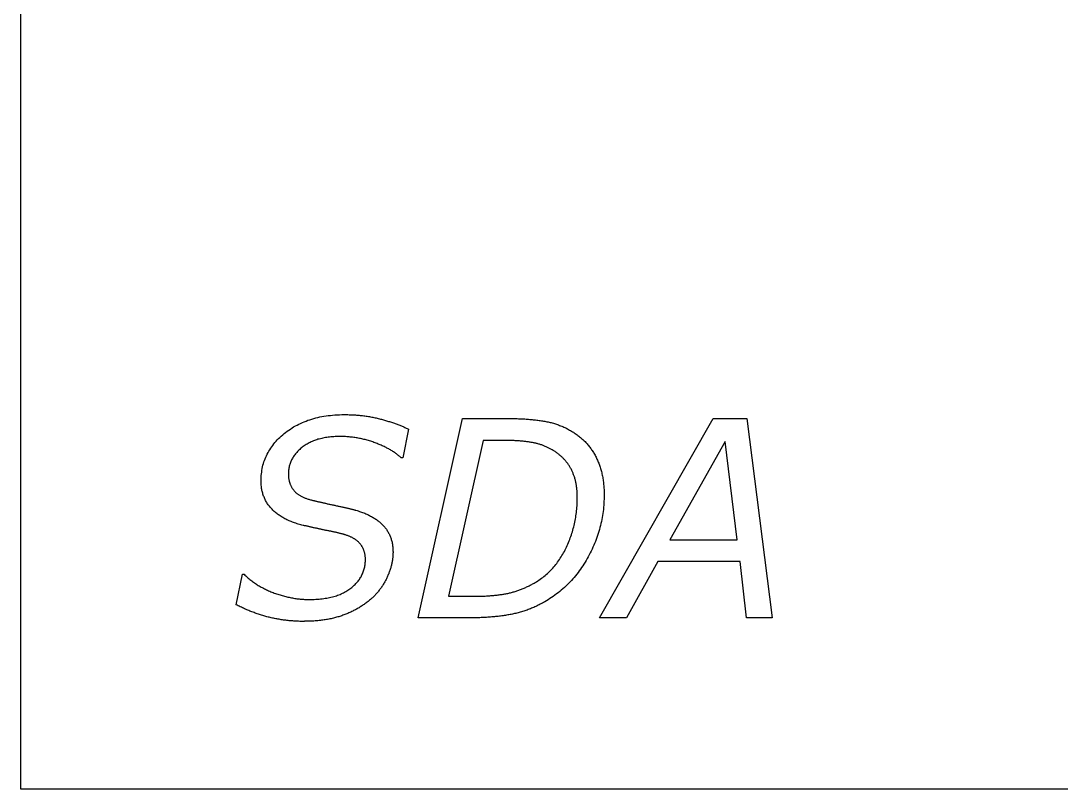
# Model space of a CAD drawing. Extents: x 0.1 to 5.4, y -0.8 to 9.9.
# Drawn here: x 0.074 to 2.662, y 0.074 to 1.986 of the extents above; entities that cross this region are included whole.
import ezdxf

# ---------------------------------------------------------------- set-up
doc = ezdxf.new("R2010")
doc.units = 0
doc.layers.add('CAPA_1', color=7, linetype='CONTINUOUS')

msp = doc.modelspace()

# ---------------------------------------------------------------- linework, layer by layer
at = {"layer": 'CAPA_1', "color": 7}
for points in [[(0.0738, 9.9262), (2.728, 9.9262), (2.728, 0.0738), (0.0738, 0.0738)], [(1.9436, 0.5003), (1.8794, 0.5003), (1.8634, 0.64), (1.6584, 0.64), (1.5805, 0.5003), (1.5137, 0.5003), (1.7967, 0.9966), (1.8803, 0.9966)], [(1.8564, 0.694), (1.8267, 0.939), (1.6887, 0.694)]]:
    msp.add_lwpolyline(points, close=True, dxfattribs=at)
for points in [[(0.7291, 0.9586), (0.7328, 0.9616), (0.7367, 0.9645), (0.7406, 0.9673), (0.7445, 0.97), (0.7486, 0.9726), (0.7527, 0.9751), (0.7569, 0.9776), (0.7611, 0.9799), (0.7655, 0.9821), (0.7698, 0.9842), (0.7743, 0.9862), (0.7788, 0.9881), (0.7834, 0.99), (0.7881, 0.9917), (0.7929, 0.9933), (0.7977, 0.9948), (0.8025, 0.9963), (0.8075, 0.9976), (0.8125, 0.9988), (0.8176, 1), (0.8228, 1.001), (0.828, 1.0019), (0.8333, 1.0028), (0.8387, 1.0035), (0.8441, 1.0041), (0.8496, 1.0047), (0.8552, 1.0051), (0.8608, 1.0055), (0.8666, 1.0057), (0.8723, 1.0059), (0.8782, 1.0059)], [(0.8782, 1.0059), (0.8814, 1.0059), (0.8846, 1.0059), (0.8878, 1.0058), (0.8909, 1.0057), (0.894, 1.0056), (0.8971, 1.0055), (0.9002, 1.0053), (0.9033, 1.0052), (0.9063, 1.005), (0.9094, 1.0048), (0.9124, 1.0045), (0.9154, 1.0043), (0.9184, 1.004), (0.9213, 1.0037), (0.9242, 1.0033), (0.9272, 1.003), (0.9301, 1.0026), (0.9329, 1.0022), (0.9358, 1.0018), (0.9386, 1.0013), (0.9414, 1.0008), (0.9442, 1.0004), (0.947, 0.9998), (0.9498, 0.9993), (0.9525, 0.9987), (0.9553, 0.9982), (0.958, 0.9975), (0.9606, 0.9969), (0.9633, 0.9963), (0.966, 0.9956), (0.9686, 0.9949)], [(0.9686, 0.9949), (0.9712, 0.9942), (0.9738, 0.9935), (0.9764, 0.9928), (0.9789, 0.9921), (0.9815, 0.9913), (0.984, 0.9906), (0.9865, 0.9899), (0.9889, 0.9891), (0.9913, 0.9884), (0.9938, 0.9876), (0.9961, 0.9868), (0.9985, 0.986), (1.0008, 0.9852), (1.0032, 0.9844), (1.0054, 0.9836), (1.0077, 0.9828), (1.01, 0.982), (1.0122, 0.9812), (1.0144, 0.9803), (1.0165, 0.9795), (1.0187, 0.9786), (1.0208, 0.9777), (1.0229, 0.9769), (1.025, 0.976), (1.027, 0.9751), (1.0291, 0.9742), (1.0311, 0.9733), (1.033, 0.9724), (1.035, 0.9714), (1.0369, 0.9705), (1.0388, 0.9695)], [(1.1912, 0.5002), (1.0628, 0.5002), (1.1726, 0.9964), (1.2831, 0.9964)], [(1.2831, 0.9964), (1.2865, 0.9964), (1.2898, 0.9964), (1.2931, 0.9964), (1.2963, 0.9963), (1.2996, 0.9963), (1.3028, 0.9962), (1.306, 0.9961), (1.3092, 0.996), (1.3124, 0.9958), (1.3156, 0.9957), (1.3187, 0.9955), (1.3218, 0.9954), (1.3249, 0.9952), (1.328, 0.995), (1.331, 0.9948), (1.3341, 0.9945), (1.3371, 0.9943), (1.3401, 0.994), (1.3431, 0.9938), (1.346, 0.9935), (1.349, 0.9932), (1.3519, 0.9928), (1.3548, 0.9925), (1.3577, 0.9922), (1.3606, 0.9918), (1.3634, 0.9914), (1.3662, 0.991), (1.369, 0.9906), (1.3718, 0.9902), (1.3746, 0.9897), (1.3774, 0.9893)], [(1.3774, 0.9893), (1.3801, 0.9888), (1.3828, 0.9883), (1.3856, 0.9877), (1.3883, 0.9872), (1.391, 0.9865), (1.3936, 0.9859), (1.3963, 0.9852), (1.399, 0.9844), (1.4016, 0.9836), (1.4042, 0.9828), (1.4068, 0.982), (1.4094, 0.9811), (1.412, 0.9802), (1.4145, 0.9792), (1.417, 0.9782), (1.4196, 0.9772), (1.4221, 0.9761), (1.4246, 0.975), (1.4271, 0.9739), (1.4295, 0.9727), (1.432, 0.9715), (1.4344, 0.9702), (1.4368, 0.9689), (1.4392, 0.9676), (1.4416, 0.9663), (1.444, 0.9649), (1.4463, 0.9634), (1.4487, 0.962), (1.451, 0.9604), (1.4533, 0.9589), (1.4556, 0.9573)], [(0.6716, 0.8406), (0.6716, 0.8452), (0.6718, 0.8497), (0.6721, 0.8541), (0.6725, 0.8585), (0.6731, 0.8629), (0.6737, 0.8672), (0.6745, 0.8715), (0.6754, 0.8757), (0.6764, 0.8798), (0.6776, 0.8839), (0.6788, 0.888), (0.6802, 0.892), (0.6817, 0.896), (0.6833, 0.8999), (0.685, 0.9037), (0.6869, 0.9075), (0.6889, 0.9113), (0.691, 0.915), (0.6932, 0.9186), (0.6955, 0.9222), (0.698, 0.9258), (0.7005, 0.9293), (0.7032, 0.9328), (0.706, 0.9362), (0.709, 0.9395), (0.712, 0.9428), (0.7152, 0.9461), (0.7185, 0.9493), (0.7219, 0.9524), (0.7254, 0.9556), (0.7291, 0.9586)], [(1.0388, 0.9695), (1.0245, 0.8985), (1.02, 0.8985)], [(0.867, 0.9515), (0.8633, 0.9514), (0.8596, 0.9513), (0.856, 0.9512), (0.8524, 0.951), (0.8489, 0.9508), (0.8454, 0.9505), (0.842, 0.9501), (0.8386, 0.9497), (0.8352, 0.9492), (0.8319, 0.9487), (0.8287, 0.9481), (0.8255, 0.9475), (0.8224, 0.9468), (0.8193, 0.946), (0.8162, 0.9452), (0.8132, 0.9444), (0.8103, 0.9434), (0.8074, 0.9425), (0.8045, 0.9414), (0.8017, 0.9404), (0.799, 0.9392), (0.7963, 0.938), (0.7936, 0.9368), (0.791, 0.9355), (0.7884, 0.9341), (0.7859, 0.9327), (0.7835, 0.9312), (0.781, 0.9297), (0.7787, 0.9281), (0.7764, 0.9265), (0.7741, 0.9248)], [(0.9552, 0.9358), (0.9525, 0.9368), (0.9497, 0.9378), (0.947, 0.9387), (0.9443, 0.9396), (0.9416, 0.9405), (0.9388, 0.9413), (0.936, 0.9421), (0.9333, 0.9429), (0.9305, 0.9436), (0.9277, 0.9443), (0.9249, 0.945), (0.9221, 0.9456), (0.9193, 0.9462), (0.9165, 0.9468), (0.9136, 0.9473), (0.9108, 0.9478), (0.9079, 0.9483), (0.9051, 0.9487), (0.9022, 0.9491), (0.8993, 0.9495), (0.8964, 0.9498), (0.8935, 0.9501), (0.8906, 0.9504), (0.8877, 0.9507), (0.8848, 0.9509), (0.8818, 0.9511), (0.8789, 0.9512), (0.8759, 0.9513), (0.873, 0.9514), (0.87, 0.9514), (0.867, 0.9515)], [(1.02, 0.8985), (1.0185, 0.8999), (1.017, 0.9013), (1.0154, 0.9027), (1.0138, 0.904), (1.0122, 0.9054), (1.0105, 0.9067), (1.0088, 0.908), (1.007, 0.9093), (1.0052, 0.9106), (1.0033, 0.9119), (1.0014, 0.9132), (0.9995, 0.9144), (0.9976, 0.9156), (0.9955, 0.9169), (0.9935, 0.9181), (0.9914, 0.9193), (0.9893, 0.9205), (0.9871, 0.9217), (0.9849, 0.9228), (0.9826, 0.924), (0.9803, 0.9251), (0.978, 0.9262), (0.9756, 0.9274), (0.9732, 0.9285), (0.9708, 0.9296), (0.9683, 0.9306), (0.9657, 0.9317), (0.9631, 0.9327), (0.9605, 0.9338), (0.9579, 0.9348), (0.9552, 0.9358)], [(1.2768, 0.9416), (1.2241, 0.9416), (1.1378, 0.5539), (1.2039, 0.5539)], [(1.3512, 0.9354), (1.3493, 0.9358), (1.3473, 0.9362), (1.3453, 0.9366), (1.3433, 0.9369), (1.3413, 0.9373), (1.3392, 0.9376), (1.3371, 0.9379), (1.335, 0.9382), (1.3328, 0.9385), (1.3306, 0.9388), (1.3283, 0.939), (1.3261, 0.9393), (1.3238, 0.9395), (1.3214, 0.9397), (1.3191, 0.9399), (1.3167, 0.9401), (1.3142, 0.9403), (1.3118, 0.9405), (1.3093, 0.9407), (1.3067, 0.9408), (1.3042, 0.9409), (1.3016, 0.9411), (1.299, 0.9412), (1.2963, 0.9413), (1.2936, 0.9413), (1.2909, 0.9414), (1.2881, 0.9415), (1.2853, 0.9415), (1.2825, 0.9415), (1.2796, 0.9416), (1.2768, 0.9416)], [(1.4064, 0.9114), (1.4047, 0.9126), (1.4031, 0.9137), (1.4014, 0.9148), (1.3997, 0.9159), (1.398, 0.9169), (1.3963, 0.9179), (1.3946, 0.9189), (1.3928, 0.9199), (1.3911, 0.9209), (1.3894, 0.9218), (1.3876, 0.9227), (1.3859, 0.9236), (1.3841, 0.9244), (1.3823, 0.9252), (1.3806, 0.926), (1.3788, 0.9268), (1.377, 0.9276), (1.3752, 0.9283), (1.3734, 0.929), (1.3716, 0.9297), (1.3698, 0.9303), (1.3679, 0.9309), (1.3661, 0.9315), (1.3643, 0.9321), (1.3624, 0.9327), (1.3606, 0.9332), (1.3587, 0.9337), (1.3568, 0.9342), (1.3549, 0.9346), (1.3531, 0.935), (1.3512, 0.9354)], [(1.4556, 0.9573), (1.4578, 0.9558), (1.4599, 0.9542), (1.462, 0.9526), (1.4641, 0.951), (1.4661, 0.9493), (1.4681, 0.9476), (1.4701, 0.9459), (1.472, 0.9441), (1.4739, 0.9423), (1.4758, 0.9405), (1.4776, 0.9387), (1.4794, 0.9368), (1.4812, 0.9349), (1.4829, 0.9329), (1.4846, 0.931), (1.4863, 0.929), (1.4879, 0.9269), (1.4895, 0.9249), (1.4911, 0.9228), (1.4926, 0.9207), (1.4941, 0.9185), (1.4956, 0.9163), (1.497, 0.9141), (1.4984, 0.9119), (1.4998, 0.9096), (1.5011, 0.9073), (1.5025, 0.9049), (1.5037, 0.9026), (1.505, 0.9002), (1.5062, 0.8978), (1.5073, 0.8953)], [(0.7741, 0.9248), (0.7719, 0.9231), (0.7698, 0.9213), (0.7677, 0.9195), (0.7658, 0.9177), (0.7639, 0.9158), (0.762, 0.9139), (0.7603, 0.912), (0.7586, 0.9101), (0.757, 0.9081), (0.7554, 0.9061), (0.754, 0.9041), (0.7526, 0.902), (0.7512, 0.8999), (0.75, 0.8978), (0.7488, 0.8956), (0.7477, 0.8935), (0.7466, 0.8913), (0.7457, 0.889), (0.7448, 0.8867), (0.7439, 0.8844), (0.7432, 0.8821), (0.7425, 0.8797), (0.7419, 0.8774), (0.7414, 0.8749), (0.7409, 0.8725), (0.7405, 0.87), (0.7402, 0.8675), (0.7399, 0.865), (0.7397, 0.8624), (0.7396, 0.8598), (0.7396, 0.8572)], [(1.4454, 0.8655), (1.4445, 0.8672), (1.4437, 0.869), (1.4428, 0.8707), (1.4419, 0.8724), (1.4409, 0.8741), (1.4399, 0.8758), (1.4389, 0.8775), (1.4379, 0.8791), (1.4368, 0.8807), (1.4357, 0.8823), (1.4346, 0.8839), (1.4335, 0.8855), (1.4323, 0.887), (1.4311, 0.8886), (1.4299, 0.8901), (1.4286, 0.8915), (1.4273, 0.893), (1.426, 0.8944), (1.4247, 0.8959), (1.4233, 0.8973), (1.4219, 0.8987), (1.4205, 0.9), (1.419, 0.9014), (1.4176, 0.9027), (1.4161, 0.904), (1.4145, 0.9053), (1.413, 0.9066), (1.4114, 0.9078), (1.4097, 0.909), (1.4081, 0.9102), (1.4064, 0.9114)], [(1.5073, 0.8953), (1.5085, 0.8928), (1.5096, 0.8903), (1.5106, 0.8878), (1.5116, 0.8853), (1.5126, 0.8827), (1.5136, 0.8801), (1.5145, 0.8775), (1.5154, 0.8748), (1.5162, 0.8722), (1.517, 0.8695), (1.5178, 0.8667), (1.5185, 0.864), (1.5192, 0.8612), (1.5198, 0.8584), (1.5205, 0.8556), (1.521, 0.8527), (1.5216, 0.8498), (1.5221, 0.8469), (1.5225, 0.844), (1.523, 0.841), (1.5234, 0.838), (1.5237, 0.835), (1.524, 0.8319), (1.5243, 0.8289), (1.5245, 0.8258), (1.5248, 0.8226), (1.5249, 0.8195), (1.525, 0.8163), (1.5251, 0.8131), (1.5252, 0.8099), (1.5252, 0.8066)], [(0.7396, 0.8572), (0.7396, 0.8558), (0.7397, 0.8544), (0.7397, 0.853), (0.7398, 0.8516), (0.7399, 0.8502), (0.7401, 0.8489), (0.7402, 0.8475), (0.7404, 0.8462), (0.7406, 0.8449), (0.7409, 0.8435), (0.7412, 0.8422), (0.7415, 0.841), (0.7418, 0.8397), (0.7421, 0.8384), (0.7425, 0.8372), (0.7429, 0.8359), (0.7433, 0.8347), (0.7438, 0.8334), (0.7443, 0.8322), (0.7448, 0.831), (0.7453, 0.8298), (0.7459, 0.8287), (0.7465, 0.8275), (0.7471, 0.8263), (0.7477, 0.8252), (0.7484, 0.8241), (0.749, 0.8229), (0.7498, 0.8218), (0.7505, 0.8207), (0.7513, 0.8196), (0.7521, 0.8185)], [(1.4585, 0.8002), (1.4585, 0.8026), (1.4584, 0.805), (1.4583, 0.8074), (1.4583, 0.8098), (1.4581, 0.8122), (1.458, 0.8145), (1.4578, 0.8168), (1.4576, 0.8191), (1.4574, 0.8213), (1.4571, 0.8236), (1.4568, 0.8258), (1.4565, 0.828), (1.4562, 0.8302), (1.4558, 0.8323), (1.4554, 0.8344), (1.455, 0.8366), (1.4545, 0.8386), (1.4541, 0.8407), (1.4536, 0.8427), (1.453, 0.8448), (1.4525, 0.8467), (1.4519, 0.8487), (1.4513, 0.8507), (1.4506, 0.8526), (1.45, 0.8545), (1.4493, 0.8564), (1.4485, 0.8582), (1.4478, 0.8601), (1.447, 0.8619), (1.4462, 0.8637), (1.4454, 0.8655)], [(0.699, 0.7703), (0.6973, 0.7722), (0.6956, 0.774), (0.694, 0.7759), (0.6924, 0.7779), (0.6909, 0.7798), (0.6894, 0.7818), (0.688, 0.7838), (0.6867, 0.7859), (0.6854, 0.7879), (0.6842, 0.79), (0.683, 0.7921), (0.6819, 0.7943), (0.6808, 0.7965), (0.6798, 0.7987), (0.6789, 0.8009), (0.678, 0.8032), (0.6772, 0.8055), (0.6764, 0.8078), (0.6757, 0.8102), (0.675, 0.8126), (0.6744, 0.815), (0.6739, 0.8174), (0.6734, 0.8199), (0.673, 0.8224), (0.6726, 0.8249), (0.6723, 0.8274), (0.672, 0.83), (0.6718, 0.8326), (0.6717, 0.8353), (0.6716, 0.8379), (0.6716, 0.8406)], [(0.7521, 0.8185), (0.7529, 0.8175), (0.7537, 0.8164), (0.7546, 0.8154), (0.7556, 0.8144), (0.7566, 0.8134), (0.7576, 0.8124), (0.7587, 0.8115), (0.7598, 0.8105), (0.7609, 0.8096), (0.7621, 0.8087), (0.7633, 0.8078), (0.7646, 0.8069), (0.7659, 0.806), (0.7673, 0.8052), (0.7687, 0.8044), (0.7701, 0.8036), (0.7716, 0.8028), (0.7731, 0.802), (0.7746, 0.8012), (0.7762, 0.8005), (0.7779, 0.7998), (0.7795, 0.7991), (0.7813, 0.7984), (0.783, 0.7977), (0.7848, 0.7971), (0.7866, 0.7964), (0.7885, 0.7958), (0.7904, 0.7952), (0.7924, 0.7946), (0.7944, 0.7941), (0.7964, 0.7935)], [(1.5252, 0.8063), (1.5252, 0.8011), (1.5251, 0.7959), (1.5248, 0.7907), (1.5246, 0.7855), (1.5242, 0.7803), (1.5237, 0.7752), (1.5232, 0.77), (1.5226, 0.7649), (1.5219, 0.7598), (1.5211, 0.7547), (1.5202, 0.7497), (1.5193, 0.7446), (1.5183, 0.7396), (1.5171, 0.7346), (1.5159, 0.7296), (1.5147, 0.7247), (1.5133, 0.7197), (1.5119, 0.7148), (1.5103, 0.7099), (1.5087, 0.705), (1.507, 0.7001), (1.5053, 0.6952), (1.5034, 0.6904), (1.5015, 0.6856), (1.4995, 0.6808), (1.4974, 0.676), (1.4952, 0.6712), (1.4929, 0.6665), (1.4906, 0.6617), (1.4881, 0.657), (1.4856, 0.6523)], [(1.5252, 0.8066), (1.5252, 0.8063)], [(0.7964, 0.7935), (0.7978, 0.7932), (0.7991, 0.7929), (0.8005, 0.7925), (0.8019, 0.7922), (0.8034, 0.7918), (0.8049, 0.7915), (0.8064, 0.7911), (0.8079, 0.7907), (0.8094, 0.7904), (0.811, 0.79), (0.8126, 0.7896), (0.8143, 0.7892), (0.8159, 0.7889), (0.8176, 0.7885), (0.8194, 0.7881), (0.8211, 0.7877), (0.8229, 0.7873), (0.8247, 0.7869), (0.8265, 0.7865), (0.8284, 0.786), (0.8303, 0.7856), (0.8322, 0.7852), (0.8342, 0.7848), (0.8361, 0.7843), (0.8381, 0.7839), (0.8402, 0.7834), (0.8422, 0.783), (0.8443, 0.7825), (0.8464, 0.7821), (0.8486, 0.7816), (0.8507, 0.7812)], [(0.8507, 0.7812), (0.8529, 0.7807), (0.8551, 0.7802), (0.8572, 0.7798), (0.8593, 0.7793), (0.8614, 0.7789), (0.8634, 0.7784), (0.8655, 0.778), (0.8675, 0.7775), (0.8695, 0.7771), (0.8714, 0.7767), (0.8734, 0.7762), (0.8753, 0.7758), (0.8772, 0.7753), (0.8791, 0.7749), (0.881, 0.7745), (0.8828, 0.774), (0.8846, 0.7736), (0.8864, 0.7732), (0.8882, 0.7728), (0.8899, 0.7724), (0.8916, 0.7719), (0.8933, 0.7715), (0.895, 0.7711), (0.8966, 0.7707), (0.8983, 0.7703), (0.8999, 0.7699), (0.9015, 0.7695), (0.903, 0.7691), (0.9046, 0.7687), (0.9061, 0.7683), (0.9076, 0.7679)], [(1.4316, 0.6764), (1.4333, 0.6802), (1.435, 0.6839), (1.4366, 0.6877), (1.4381, 0.6915), (1.4396, 0.6953), (1.441, 0.6992), (1.4424, 0.703), (1.4437, 0.7068), (1.445, 0.7107), (1.4462, 0.7146), (1.4473, 0.7185), (1.4484, 0.7224), (1.4494, 0.7263), (1.4504, 0.7303), (1.4513, 0.7342), (1.4522, 0.7382), (1.453, 0.7422), (1.4538, 0.7462), (1.4545, 0.7502), (1.4551, 0.7542), (1.4557, 0.7582), (1.4562, 0.7623), (1.4567, 0.7664), (1.4571, 0.7704), (1.4575, 0.7745), (1.4578, 0.7786), (1.458, 0.7828), (1.4582, 0.7869), (1.4584, 0.7911), (1.4584, 0.7952), (1.4585, 0.7994)], [(1.4585, 0.7994), (1.4585, 0.8002)], [(0.7766, 0.7303), (0.7734, 0.7311), (0.7703, 0.7319), (0.7672, 0.7327), (0.7641, 0.7336), (0.7611, 0.7345), (0.7581, 0.7354), (0.7552, 0.7364), (0.7523, 0.7374), (0.7494, 0.7385), (0.7467, 0.7396), (0.7439, 0.7407), (0.7412, 0.7418), (0.7386, 0.743), (0.736, 0.7442), (0.7334, 0.7455), (0.7309, 0.7468), (0.7285, 0.7481), (0.7261, 0.7495), (0.7237, 0.7509), (0.7214, 0.7523), (0.7191, 0.7538), (0.7169, 0.7553), (0.7147, 0.7568), (0.7126, 0.7584), (0.7105, 0.76), (0.7085, 0.7616), (0.7065, 0.7633), (0.7046, 0.765), (0.7027, 0.7667), (0.7008, 0.7685), (0.699, 0.7703)], [(0.9076, 0.7679), (0.9105, 0.767), (0.9133, 0.7662), (0.9162, 0.7652), (0.9189, 0.7643), (0.9216, 0.7634), (0.9243, 0.7624), (0.9269, 0.7614), (0.9295, 0.7603), (0.9321, 0.7593), (0.9345, 0.7582), (0.937, 0.7571), (0.9394, 0.7559), (0.9417, 0.7548), (0.944, 0.7536), (0.9463, 0.7524), (0.9485, 0.7511), (0.9507, 0.7498), (0.9528, 0.7485), (0.9549, 0.7472), (0.9569, 0.7459), (0.9589, 0.7445), (0.9608, 0.7431), (0.9627, 0.7417), (0.9646, 0.7402), (0.9664, 0.7387), (0.9681, 0.7372), (0.9699, 0.7357), (0.9715, 0.7341), (0.9731, 0.7325), (0.9747, 0.7309), (0.9762, 0.7293)], [(0.8309, 0.7182), (0.8291, 0.7186), (0.8273, 0.719), (0.8255, 0.7194), (0.8236, 0.7198), (0.8218, 0.7202), (0.82, 0.7206), (0.8182, 0.721), (0.8164, 0.7214), (0.8146, 0.7218), (0.8129, 0.7222), (0.8111, 0.7226), (0.8093, 0.723), (0.8075, 0.7233), (0.8058, 0.7237), (0.804, 0.7241), (0.8023, 0.7245), (0.8005, 0.7249), (0.7988, 0.7253), (0.7971, 0.7257), (0.7953, 0.7261), (0.7936, 0.7264), (0.7919, 0.7268), (0.7902, 0.7272), (0.7885, 0.7276), (0.7868, 0.728), (0.7851, 0.7284), (0.7834, 0.7288), (0.7817, 0.7291), (0.78, 0.7295), (0.7783, 0.7299), (0.7766, 0.7303)], [(0.9762, 0.7293), (0.9777, 0.7276), (0.9792, 0.7259), (0.9806, 0.7242), (0.9819, 0.7224), (0.9833, 0.7206), (0.9845, 0.7188), (0.9857, 0.717), (0.9869, 0.7151), (0.988, 0.7132), (0.989, 0.7113), (0.99, 0.7094), (0.991, 0.7074), (0.9919, 0.7054), (0.9928, 0.7034), (0.9936, 0.7013), (0.9943, 0.6992), (0.9951, 0.6971), (0.9957, 0.695), (0.9963, 0.6928), (0.9969, 0.6906), (0.9974, 0.6884), (0.9979, 0.6861), (0.9983, 0.6838), (0.9987, 0.6815), (0.999, 0.6792), (0.9993, 0.6768), (0.9995, 0.6744), (0.9997, 0.672), (0.9998, 0.6696), (0.9998, 0.6671), (0.9999, 0.6646)], [(0.8804, 0.7069), (0.8791, 0.7073), (0.8777, 0.7077), (0.8763, 0.7081), (0.8749, 0.7085), (0.8735, 0.7089), (0.8721, 0.7092), (0.8707, 0.7096), (0.8692, 0.71), (0.8677, 0.7104), (0.8662, 0.7108), (0.8647, 0.7111), (0.8632, 0.7115), (0.8616, 0.7119), (0.8601, 0.7122), (0.8585, 0.7126), (0.8569, 0.713), (0.8553, 0.7133), (0.8536, 0.7137), (0.852, 0.7141), (0.8503, 0.7144), (0.8487, 0.7148), (0.847, 0.7151), (0.8452, 0.7155), (0.8435, 0.7158), (0.8418, 0.7162), (0.84, 0.7165), (0.8382, 0.7169), (0.8364, 0.7172), (0.8346, 0.7176), (0.8328, 0.7179), (0.8309, 0.7182)], [(0.9181, 0.6842), (0.9173, 0.6852), (0.9164, 0.6862), (0.9155, 0.6871), (0.9146, 0.688), (0.9137, 0.689), (0.9127, 0.6899), (0.9117, 0.6907), (0.9107, 0.6916), (0.9097, 0.6924), (0.9086, 0.6933), (0.9075, 0.6941), (0.9064, 0.6949), (0.9053, 0.6957), (0.9041, 0.6964), (0.9029, 0.6972), (0.9017, 0.6979), (0.9005, 0.6986), (0.8992, 0.6993), (0.8979, 0.7), (0.8966, 0.7007), (0.8952, 0.7013), (0.8939, 0.702), (0.8925, 0.7026), (0.8911, 0.7032), (0.8896, 0.7038), (0.8882, 0.7043), (0.8867, 0.7049), (0.8851, 0.7054), (0.8836, 0.7059), (0.882, 0.7064), (0.8804, 0.7069)], [(0.9312, 0.6459), (0.9312, 0.6474), (0.9312, 0.6488), (0.9311, 0.6503), (0.931, 0.6517), (0.9309, 0.6531), (0.9307, 0.6545), (0.9305, 0.6559), (0.9303, 0.6573), (0.9301, 0.6586), (0.9299, 0.6599), (0.9296, 0.6613), (0.9293, 0.6626), (0.9289, 0.6638), (0.9285, 0.6651), (0.9281, 0.6664), (0.9277, 0.6676), (0.9273, 0.6688), (0.9268, 0.67), (0.9263, 0.6712), (0.9258, 0.6724), (0.9252, 0.6735), (0.9246, 0.6747), (0.924, 0.6758), (0.9234, 0.6769), (0.9227, 0.678), (0.922, 0.6791), (0.9213, 0.6801), (0.9205, 0.6812), (0.9198, 0.6822), (0.919, 0.6832), (0.9181, 0.6842)], [(1.3534, 0.5881), (1.3567, 0.5901), (1.3599, 0.5921), (1.3631, 0.5943), (1.3663, 0.5964), (1.3693, 0.5987), (1.3724, 0.6009), (1.3754, 0.6033), (1.3783, 0.6057), (1.3812, 0.6081), (1.384, 0.6107), (1.3868, 0.6132), (1.3895, 0.6158), (1.3922, 0.6185), (1.3948, 0.6213), (1.3974, 0.6241), (1.3999, 0.6269), (1.4024, 0.6298), (1.4048, 0.6328), (1.4072, 0.6358), (1.4095, 0.6389), (1.4118, 0.642), (1.414, 0.6452), (1.4162, 0.6484), (1.4183, 0.6517), (1.4203, 0.6551), (1.4224, 0.6585), (1.4243, 0.662), (1.4262, 0.6655), (1.4281, 0.6691), (1.4299, 0.6727), (1.4316, 0.6764)], [(0.9999, 0.6646), (0.9999, 0.6625), (0.9998, 0.6604), (0.9997, 0.6583), (0.9996, 0.6562), (0.9995, 0.6541), (0.9993, 0.652), (0.9991, 0.6499), (0.9989, 0.6477), (0.9986, 0.6456), (0.9983, 0.6435), (0.9979, 0.6414), (0.9976, 0.6393), (0.9972, 0.6372), (0.9967, 0.6351), (0.9963, 0.6331), (0.9958, 0.631), (0.9953, 0.6289), (0.9947, 0.6268), (0.9941, 0.6247), (0.9935, 0.6226), (0.9928, 0.6205), (0.9922, 0.6184), (0.9914, 0.6163), (0.9907, 0.6142), (0.9899, 0.6121), (0.9891, 0.61), (0.9882, 0.608), (0.9874, 0.6059), (0.9865, 0.6038), (0.9855, 0.6017), (0.9845, 0.5996)], [(1.4856, 0.6523), (1.483, 0.6477), (1.4804, 0.6431), (1.4777, 0.6386), (1.4749, 0.6341), (1.4721, 0.6297), (1.4692, 0.6254), (1.4663, 0.6212), (1.4632, 0.617), (1.4602, 0.6129), (1.457, 0.6089), (1.4539, 0.6049), (1.4506, 0.601), (1.4473, 0.5972), (1.4439, 0.5934), (1.4405, 0.5897), (1.437, 0.5861), (1.4334, 0.5826), (1.4298, 0.5791), (1.4262, 0.5757), (1.4224, 0.5723), (1.4186, 0.569), (1.4148, 0.5658), (1.4109, 0.5627), (1.4069, 0.5596), (1.4028, 0.5566), (1.3987, 0.5537), (1.3946, 0.5508), (1.3904, 0.548), (1.3861, 0.5453), (1.3818, 0.5426), (1.3774, 0.54)], [(0.8948, 0.5739), (0.8971, 0.5757), (0.8994, 0.5776), (0.9015, 0.5795), (0.9036, 0.5814), (0.9056, 0.5834), (0.9075, 0.5854), (0.9094, 0.5875), (0.9112, 0.5895), (0.9129, 0.5916), (0.9145, 0.5937), (0.9161, 0.5959), (0.9175, 0.5981), (0.9189, 0.6003), (0.9203, 0.6026), (0.9215, 0.6049), (0.9227, 0.6072), (0.9238, 0.6096), (0.9248, 0.6119), (0.9258, 0.6144), (0.9266, 0.6168), (0.9274, 0.6193), (0.9281, 0.6218), (0.9288, 0.6244), (0.9294, 0.6269), (0.9299, 0.6296), (0.9303, 0.6322), (0.9306, 0.6349), (0.9309, 0.6376), (0.9311, 0.6403), (0.9312, 0.6431), (0.9312, 0.6459)], [(0.6096, 0.5329), (0.625, 0.6086), (0.6294, 0.6086)], [(0.6294, 0.6086), (0.6314, 0.6067), (0.6334, 0.6048), (0.6355, 0.6029), (0.6376, 0.601), (0.6397, 0.5992), (0.6418, 0.5974), (0.644, 0.5956), (0.6462, 0.5939), (0.6484, 0.5922), (0.6506, 0.5905), (0.6529, 0.5888), (0.6552, 0.5872), (0.6576, 0.5856), (0.6599, 0.5841), (0.6623, 0.5825), (0.6647, 0.581), (0.6672, 0.5796), (0.6697, 0.5781), (0.6722, 0.5767), (0.6747, 0.5753), (0.6773, 0.5739), (0.6799, 0.5726), (0.6825, 0.5713), (0.6851, 0.57), (0.6878, 0.5688), (0.6905, 0.5676), (0.6932, 0.5664), (0.696, 0.5652), (0.6988, 0.5641), (0.7016, 0.563), (0.7045, 0.5619)], [(0.9845, 0.5996), (0.9835, 0.5975), (0.9825, 0.5955), (0.9815, 0.5934), (0.9804, 0.5914), (0.9793, 0.5894), (0.9782, 0.5874), (0.977, 0.5855), (0.9758, 0.5835), (0.9746, 0.5816), (0.9734, 0.5797), (0.9721, 0.5778), (0.9709, 0.576), (0.9696, 0.5741), (0.9682, 0.5723), (0.9669, 0.5705), (0.9655, 0.5687), (0.9641, 0.5669), (0.9627, 0.5652), (0.9612, 0.5635), (0.9597, 0.5617), (0.9582, 0.5601), (0.9567, 0.5584), (0.9551, 0.5567), (0.9535, 0.5551), (0.9519, 0.5535), (0.9503, 0.5519), (0.9486, 0.5503), (0.947, 0.5488), (0.9452, 0.5473), (0.9435, 0.5457), (0.9418, 0.5442)], [(0.7907, 0.5459), (0.7951, 0.5459), (0.7993, 0.546), (0.8036, 0.5462), (0.8077, 0.5464), (0.8118, 0.5466), (0.8158, 0.5469), (0.8198, 0.5473), (0.8237, 0.5478), (0.8275, 0.5483), (0.8313, 0.5488), (0.835, 0.5494), (0.8386, 0.5501), (0.8421, 0.5508), (0.8456, 0.5516), (0.8491, 0.5524), (0.8524, 0.5533), (0.8557, 0.5543), (0.8589, 0.5553), (0.8621, 0.5564), (0.8652, 0.5575), (0.8682, 0.5587), (0.8712, 0.56), (0.8741, 0.5613), (0.8769, 0.5627), (0.8796, 0.5641), (0.8823, 0.5656), (0.885, 0.5671), (0.8875, 0.5687), (0.89, 0.5704), (0.8924, 0.5721), (0.8948, 0.5739)], [(1.2854, 0.5611), (1.2877, 0.5616), (1.29, 0.5622), (1.2923, 0.5628), (1.2946, 0.5634), (1.2969, 0.564), (1.2992, 0.5647), (1.3015, 0.5653), (1.3037, 0.566), (1.306, 0.5667), (1.3082, 0.5675), (1.3105, 0.5682), (1.3127, 0.569), (1.3149, 0.5698), (1.3171, 0.5706), (1.3193, 0.5715), (1.3215, 0.5724), (1.3237, 0.5733), (1.3259, 0.5742), (1.3281, 0.5751), (1.3302, 0.5761), (1.3324, 0.577), (1.3345, 0.578), (1.3366, 0.5791), (1.3388, 0.5801), (1.3409, 0.5812), (1.343, 0.5823), (1.3451, 0.5834), (1.3472, 0.5845), (1.3493, 0.5857), (1.3513, 0.5869), (1.3534, 0.5881)], [(0.7045, 0.5619), (0.7074, 0.5609), (0.7102, 0.5599), (0.7131, 0.559), (0.716, 0.5581), (0.7188, 0.5572), (0.7217, 0.5563), (0.7245, 0.5555), (0.7273, 0.5547), (0.7302, 0.554), (0.733, 0.5533), (0.7358, 0.5526), (0.7386, 0.5519), (0.7414, 0.5513), (0.7442, 0.5507), (0.747, 0.5502), (0.7498, 0.5496), (0.7525, 0.5492), (0.7553, 0.5487), (0.7581, 0.5483), (0.7608, 0.5479), (0.7636, 0.5476), (0.7663, 0.5472), (0.7691, 0.547), (0.7718, 0.5467), (0.7745, 0.5465), (0.7772, 0.5463), (0.7799, 0.5462), (0.7826, 0.546), (0.7853, 0.546), (0.788, 0.5459), (0.7907, 0.5459)], [(0.9418, 0.5442), (0.9398, 0.5427), (0.9379, 0.5411), (0.936, 0.5396), (0.934, 0.5381), (0.932, 0.5366), (0.93, 0.5351), (0.928, 0.5337), (0.9259, 0.5322), (0.9238, 0.5308), (0.9217, 0.5295), (0.9196, 0.5281), (0.9175, 0.5268), (0.9153, 0.5255), (0.9131, 0.5242), (0.9109, 0.5229), (0.9087, 0.5217), (0.9065, 0.5204), (0.9042, 0.5192), (0.9019, 0.5181), (0.8996, 0.5169), (0.8973, 0.5158), (0.8949, 0.5147), (0.8925, 0.5136), (0.8901, 0.5125), (0.8877, 0.5114), (0.8853, 0.5104), (0.8828, 0.5094), (0.8803, 0.5084), (0.8778, 0.5075), (0.8753, 0.5065), (0.8728, 0.5056)], [(1.2039, 0.5539), (1.2069, 0.554), (1.2098, 0.554), (1.2127, 0.554), (1.2156, 0.5541), (1.2184, 0.5541), (1.2213, 0.5542), (1.2241, 0.5543), (1.2269, 0.5544), (1.2296, 0.5545), (1.2324, 0.5547), (1.2351, 0.5548), (1.2378, 0.555), (1.2405, 0.5552), (1.2432, 0.5554), (1.2458, 0.5556), (1.2484, 0.5558), (1.2511, 0.5561), (1.2536, 0.5564), (1.2562, 0.5566), (1.2588, 0.5569), (1.2613, 0.5572), (1.2638, 0.5575), (1.2663, 0.5579), (1.2687, 0.5582), (1.2712, 0.5586), (1.2736, 0.559), (1.276, 0.5594), (1.2784, 0.5598), (1.2807, 0.5602), (1.2831, 0.5606), (1.2854, 0.5611)], [(0.6917, 0.5016), (0.689, 0.5022), (0.6863, 0.5029), (0.6836, 0.5037), (0.6809, 0.5044), (0.6782, 0.5052), (0.6756, 0.506), (0.6729, 0.5068), (0.6702, 0.5076), (0.6675, 0.5085), (0.6649, 0.5093), (0.6622, 0.5102), (0.6595, 0.5112), (0.6569, 0.5121), (0.6542, 0.5131), (0.6516, 0.5141), (0.6489, 0.5151), (0.6463, 0.5161), (0.6437, 0.5172), (0.641, 0.5182), (0.6384, 0.5193), (0.6358, 0.5205), (0.6331, 0.5216), (0.6305, 0.5228), (0.6279, 0.524), (0.6253, 0.5252), (0.6226, 0.5264), (0.62, 0.5277), (0.6174, 0.5289), (0.6148, 0.5302), (0.6122, 0.5316), (0.6096, 0.5329)], [(1.3774, 0.54), (1.3746, 0.5385), (1.3719, 0.537), (1.3692, 0.5356), (1.3664, 0.5341), (1.3637, 0.5328), (1.361, 0.5314), (1.3582, 0.5301), (1.3555, 0.5288), (1.3527, 0.5276), (1.35, 0.5263), (1.3472, 0.5252), (1.3444, 0.524), (1.3417, 0.5229), (1.3389, 0.5218), (1.3361, 0.5207), (1.3333, 0.5197), (1.3305, 0.5187), (1.3278, 0.5178), (1.325, 0.5169), (1.3222, 0.516), (1.3194, 0.5151), (1.3166, 0.5143), (1.3137, 0.5135), (1.3109, 0.5127), (1.3081, 0.512), (1.3053, 0.5113), (1.3025, 0.5106), (1.2996, 0.51), (1.2968, 0.5094), (1.294, 0.5089), (1.2911, 0.5083)], [(0.7798, 0.4913), (0.7769, 0.4913), (0.7739, 0.4914), (0.7709, 0.4914), (0.768, 0.4915), (0.765, 0.4916), (0.7621, 0.4917), (0.7592, 0.4919), (0.7562, 0.492), (0.7533, 0.4922), (0.7504, 0.4924), (0.7475, 0.4926), (0.7447, 0.4929), (0.7418, 0.4931), (0.7389, 0.4934), (0.7361, 0.4937), (0.7332, 0.4941), (0.7304, 0.4944), (0.7276, 0.4948), (0.7248, 0.4952), (0.722, 0.4956), (0.7192, 0.496), (0.7164, 0.4965), (0.7136, 0.497), (0.7108, 0.4975), (0.7081, 0.498), (0.7053, 0.4985), (0.7026, 0.4991), (0.6998, 0.4997), (0.6971, 0.5003), (0.6944, 0.5009), (0.6917, 0.5016)], [(0.8728, 0.5056), (0.8702, 0.5047), (0.8676, 0.5039), (0.865, 0.5031), (0.8624, 0.5023), (0.8597, 0.5015), (0.857, 0.5007), (0.8543, 0.5), (0.8515, 0.4993), (0.8488, 0.4987), (0.8459, 0.4981), (0.8431, 0.4975), (0.8402, 0.4969), (0.8373, 0.4964), (0.8344, 0.4958), (0.8314, 0.4954), (0.8284, 0.4949), (0.8254, 0.4945), (0.8223, 0.4941), (0.8192, 0.4937), (0.8161, 0.4934), (0.813, 0.4931), (0.8098, 0.4928), (0.8066, 0.4926), (0.8033, 0.4923), (0.8001, 0.4922), (0.7968, 0.492), (0.7934, 0.4919), (0.7901, 0.4918), (0.7867, 0.4917), (0.7833, 0.4916), (0.7798, 0.4916)], [(1.2911, 0.5083), (1.2883, 0.5078), (1.2854, 0.5073), (1.2825, 0.5068), (1.2796, 0.5064), (1.2766, 0.5059), (1.2736, 0.5055), (1.2706, 0.5051), (1.2676, 0.5047), (1.2645, 0.5043), (1.2615, 0.5039), (1.2584, 0.5036), (1.2552, 0.5032), (1.2521, 0.5029), (1.2489, 0.5026), (1.2457, 0.5023), (1.2425, 0.5021), (1.2392, 0.5018), (1.236, 0.5016), (1.2327, 0.5014), (1.2293, 0.5012), (1.226, 0.501), (1.2226, 0.5008), (1.2192, 0.5007), (1.2158, 0.5006), (1.2124, 0.5005), (1.2089, 0.5004), (1.2054, 0.5003), (1.2019, 0.5002), (1.1983, 0.5002), (1.1948, 0.5002), (1.1912, 0.5002)], [(0.7798, 0.4916), (0.7798, 0.4913)]]:
    msp.add_lwpolyline(points, dxfattribs=at)

doc.saveas('drawing.dxf')
